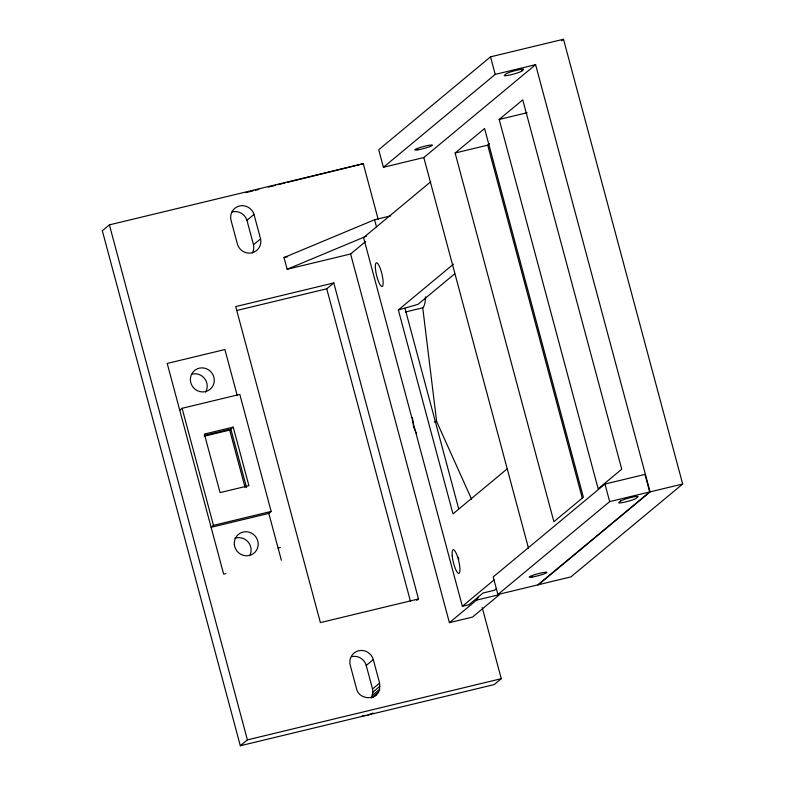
<?xml version="1.0" encoding="UTF-8"?>
<svg xmlns="http://www.w3.org/2000/svg" width="785" height="785" viewBox="0 0 785 785"><rect width="100%" height="100%" fill="white"/><g stroke="black" fill="none" stroke-linecap="round" stroke-linejoin="round"><path stroke-width="1.18" d="M371.364 698.061L372.944 692.095L372.532 688.965L366.232 665.474A12.187 11.795 50.3 0 0 351.494 656.653M379.616 689.318L379.597 683.097L373.307 659.596A12.187 11.795 50.3 0 0 358.568 650.785A12.187 11.795 50.3 0 0 350.267 665.337L356.518 688.661C358.873 700.053 376.957 701.005 379.616 689.318L372.551 695.196M378.184 219.339L363.278 163.692L109.4 224.873L102.325 230.751L240.318 745.75L366.507 715.341M252.407 252.888A12.187 11.795 50.3 0 0 253.486 244.773L246.941 220.3L254.006 214.423A12.187 11.795 50.3 0 0 238.993 206.112A12.187 11.795 50.3 0 0 231.212 220.968L237.198 243.311A12.187 11.795 50.3 0 0 251.455 252.927A12.187 11.795 50.3 0 0 260.561 238.895L254.006 214.423M253.486 244.773L260.561 238.895M537.902 584.864L649.686 491.969L644.985 474.415L604.98 484.051L493.196 576.946L497.896 594.5L570.891 576.906L682.675 484.021L563.502 39.25L490.507 56.844L378.723 149.729L383.423 167.283L423.812 157.549L535.606 64.664L650.078 491.881L538.284 584.766M383.423 167.283L495.207 74.398L535.606 64.664M521.701 71.111L523.467 69.639A9.145 0.991 -15 0 0 516.579 70.257A9.145 0.991 -15 0 0 506.158 73.81L504.382 75.281A9.145 0.991 -15 0 0 511.27 74.663A9.145 0.991 -15 0 0 521.701 71.111L521.073 68.766M561.618 40.81L563.502 39.25M455.114 153.016L484.571 128.534L583.363 497.229L553.896 521.701L455.114 153.016L487.711 145.156L489.555 143.626M499.191 119.448L522.761 99.862L621.73 469.214L598.16 488.8L499.191 119.448L527.137 112.716M430.808 181.718L363.563 237.59L462.355 606.285L468.988 604.685L483.05 592.999L494.589 590.222L496.454 588.671M390.734 215.855L374.582 219.741L284.003 257.558L287.143 269.265L350.61 253.967L365.565 241.544M179.745 410.261L182.11 408.298L239.808 394.394L271.168 511.437L268.813 513.4L211.116 527.304L213.471 525.351L271.168 511.437M236.913 310.458L326.737 288.811L333.802 282.943L418.483 598.965L416.717 600.427M204.296 436.185L229.691 430.072L233.224 427.138L248.904 485.66L220.055 492.607L204.375 434.085L233.224 427.138M507.13 468.9L452.994 513.881L398.348 309.938L453.416 264.182M398.348 309.938L417.983 304.345L454.643 273.887M240.318 745.75L247.393 739.872L501.272 678.691L482.235 607.659M366.232 665.474L373.307 659.596M462.355 606.285L494.108 579.899M350.61 253.967L449.403 622.662L476.505 600.142A42.665 9.685 76.5 0 0 478.261 596.973M372.532 688.965L379.597 683.097M372.944 692.095L380.018 686.218M372.247 697.325L378.439 692.184M373.012 697.561L376.545 694.617M497.896 594.5L609.68 501.615L682.675 484.021M501.272 678.691L494.197 684.569L368.018 714.978M287.143 269.265L366.536 236.118M373.071 713.015L367.292 715.263L362.16 715.792M245.833 192.629L252.956 190.883M255.321 190.294L258.883 189.42M268.372 187.075L275.496 185.329M277.861 184.74L284.984 182.983M287.359 182.405L363.278 163.692M284.003 257.558L287.565 256.705M333.802 282.943L235.716 306.582L320.388 622.603L418.483 598.965M405.443 311.988L422.752 307.818A42.665 9.685 76.5 0 0 425.49 296.848M204.326 435.489L230.868 429.091L246.549 487.613M434.331 422.045L436.637 421.496L471.628 499.309M278.106 548.077L280.353 547.538M225.903 573.58L223.656 574.12L167.205 363.445L224.902 349.541L237.139 395.189M476.505 600.142L499.584 594.579L472.482 617.098L449.403 622.662M416.56 433.722L413.558 427.06L412.38 417.385M490.507 56.844L495.207 74.398M604.98 484.051L609.68 501.615M487.711 145.156L582.382 498.485M423.812 157.549L528.452 548.058M404.991 308.338L458.685 508.749M374.582 219.741L376.457 226.767M326.737 288.811L410.457 601.29M268.813 513.4L281.354 560.215M229.691 430.072L245.057 487.426M182.11 408.298L213.471 525.351M109.4 224.873L247.393 739.872M422.752 307.818L436.637 421.496M458.774 559.312A12.187 2.767 76.5 0 1 458.381 557.271M192.119 374.072A12.187 11.795 50.3 0 1 205.631 392.088M234.921 538.255A12.187 11.795 50.3 0 1 250.072 554.916M231.918 211.989A12.187 11.795 50.3 0 1 246.941 220.3M620.621 501.026L618.855 502.498A9.145 0.991 -15 0 0 625.743 501.88A9.145 0.991 -15 0 0 636.164 498.328L637.94 496.856A9.145 0.991 -15 0 0 631.052 497.474A9.145 0.991 -15 0 0 620.621 501.026M375.407 268.342A12.187 2.767 76.5 0 0 381.853 286.486A12.187 2.767 76.5 0 0 380.48 269.049A12.187 2.767 76.5 0 0 375.407 268.342M417.728 149.837A9.145 0.991 -15 0 0 432.241 145.441A9.145 0.991 -15 0 0 420.789 147.295A9.145 0.991 -15 0 0 417.728 149.837M532.201 577.053A9.145 0.991 -15 0 0 546.713 572.658A9.145 0.991 -15 0 0 535.262 574.512A9.145 0.991 -15 0 0 532.201 577.053M452.229 555.78A12.187 2.767 76.5 0 0 458.783 573.423A12.187 2.767 76.5 0 0 457.086 555.466A12.187 2.767 76.5 0 0 452.229 555.78M190.372 379.557A12.187 11.795 50.3 0 0 208.339 390.488A12.187 11.795 50.3 0 0 208.27 369.656A12.187 11.795 50.3 0 0 190.372 379.557M234.332 544.594A12.187 11.795 50.3 0 0 253.231 553.739A12.187 11.795 50.3 0 0 251.131 532.956A12.187 11.795 50.3 0 0 234.332 544.594"/></g></svg>
